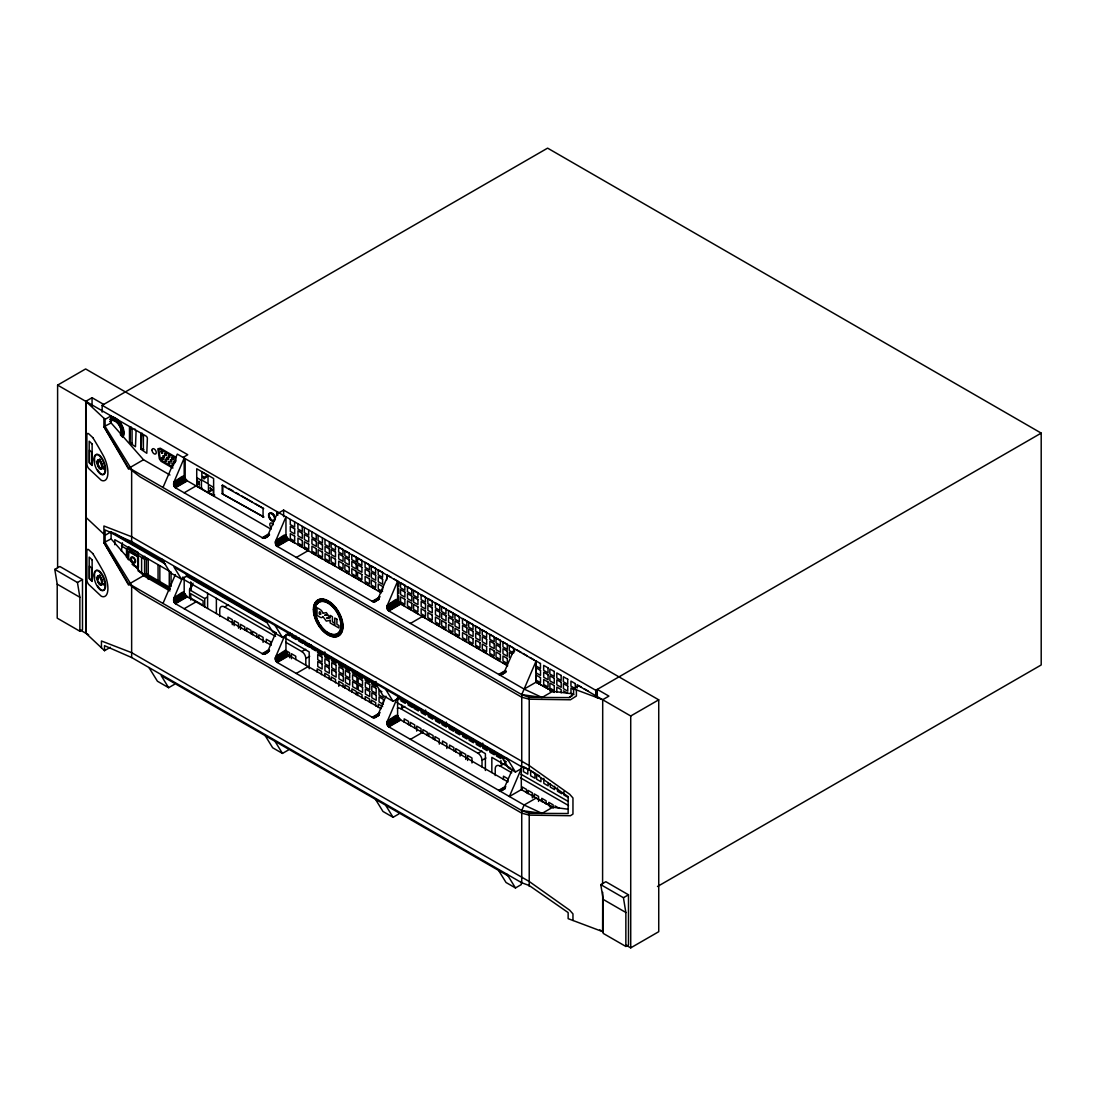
<?xml version="1.0" encoding="UTF-8"?>
<svg xmlns="http://www.w3.org/2000/svg" width="1096" height="1096" viewBox="0 0 1096 1096"><rect width="100%" height="100%" fill="white"/><g stroke="black" fill="none" stroke-linecap="round" stroke-linejoin="round"><path stroke-width="1.5" d="M161.235 451.305L161.934 453.182M162.427 453.278L161.728 451.401M162.962 459.567L161.523 457.731L162.222 459.608L163.222 458.471L161.77 457.594L162.468 459.471M277.809 515.284L277.809 512.133L267.671 535.725L265.917 537.629L263.136 538.191L175.429 487.761L173.702 485.281L173.798 482.404L184.183 458.073L184.183 479.048L271.068 529.217M275.85 632.652L267.671 651.654L265.917 653.559L263.136 654.134L175.429 603.691L173.702 601.211L173.798 598.348L182.909 576.976M387.916 575.701L377.778 599.279L375.49 601.485L372.695 601.608L276.439 545.904L275.576 541.164L285.96 516.833L285.96 537.807M385.943 696.22L377.778 715.208L375.49 717.414L372.695 717.538L277.192 662.45L275.466 659.97L275.576 657.093L284.686 635.735M524.121 689.083L536.04 682.192L552.768 691.288L542.054 697.467L524.121 689.083L388.436 610.705L387.107 608.486L387.217 605.622L397.601 581.291L397.601 602.266M602.704 892.35L602.595 931.627L568.139 918.667L568.139 912.571L529.217 885.527L521.737 882.746L521.737 810.547L524.121 805.012L536.04 798.121L552.768 807.218L542.054 813.396L524.121 805.012L388.436 726.634L387.107 724.415L387.217 721.552L396.958 698.714M135.109 429.153L134.644 429.427A1.987 1.151 60 0 1 136.055 431.865L135.466 446.757L129.492 442.674L129.479 427.33L130.821 426.673M57.608 567.536L57.608 385.121L145.946 436.003A1.987 1.151 60 0 1 147.371 438.4L146.796 453.292L140.822 449.209L140.795 433.865L142.151 433.208M102.024 467.485L104.312 468.732L102.586 467.28L101.983 467.951A4.877 2.096 70.4 0 1 97.708 465.745A4.877 2.096 70.4 0 1 98.859 460.142L99.75 459.224L99.174 460.375M102.586 467.28L102.544 467.759A4.877 2.096 70.4 0 1 100.736 468.896A4.877 2.096 70.4 0 1 98.27 465.54M98.791 582.593A4.877 2.096 70.4 0 0 102.558 583.702L101.983 583.88A4.877 2.096 70.4 0 1 97.708 581.675A4.877 2.096 70.4 0 1 98.859 576.085L99.75 575.153L99.174 576.304M173.36 465.526L172.209 463.457L172.552 465.293M121.409 551.096L122.437 542.808M162.989 487.501L177.292 454.1L536.04 661.217L536.04 682.192L552.768 691.288M162.989 603.43L175.346 574.578M521.737 766.816L131.643 541.588L105.093 529.985L105.093 542.356L131.643 585.333L521.737 810.547L529.217 813.342L568.139 813.52L568.139 796.641L529.217 769.598L521.737 766.816L521.737 694.617L536.04 661.217M512.476 769.269L503.927 788.832L501.461 790.668L498.707 790.339L505.338 786.517M193.047 583.154L189.581 589.812L189.581 598.348M175.963 459.553L175.922 461.211M174.634 461.526L174.607 463.183M110.354 647.311L104.517 650.682L85.789 633.132L85.789 401.273L105.093 419.357L105.093 426.426L131.643 469.403L521.737 694.617L529.217 697.412L569.139 697.59L573.578 693.987L573.578 688.836L578.715 685.863L630.721 716.003L630.721 947.862L626.282 945.3M170.25 589.21L138.151 571.002L138.247 552.521L128.944 547.151L126.533 548.932L121.409 545.972M128.944 547.151L126.533 548.932L126.533 557.467M204.746 607.102L204.746 598.567L207.404 597.019M57.608 385.121L85.625 368.955L658.737 699.837L658.737 931.696L630.721 947.862M103.695 404.424L92.064 397.711L85.735 401.355L85.735 633.228L79.816 629.803M102.161 412.137L102.161 405.315L547.603 148.138L1041.2 433.112L1041.2 664.971L657.49 886.5M105.093 419.357L111.107 415.891L111.107 422.96L143.508 459.731L169.948 475.006M111.107 422.96L103.915 426.7L103.915 418.247M132.52 443.236L129.89 442.263L130.369 427.988M129.89 428.262L132.52 429.235M143.85 449.785L141.22 448.798L141.685 434.523M141.22 434.797L143.85 435.77M140.795 448.949L141.685 448.538M129.794 467.663L143.508 459.731M183.087 457.416L187.745 454.73L102.161 405.315M174.004 481.856C186.21 474.116 181.47 474.883 187.348 480.884L175.429 487.761M173.798 482.404L184.21 476.404M173.661 482.98L184.292 476.842M173.62 483.268L184.361 477.075M173.579 483.555L184.429 477.294M173.552 484.144L184.608 477.76M173.593 484.72L184.84 478.226M173.702 485.281L185.114 478.692M173.853 485.802L185.43 479.13M174.072 486.309L185.772 479.555M174.346 486.747L186.142 479.938M174.661 487.145L186.526 480.295M175.031 487.487L186.936 480.61M105.093 535.286L111.107 531.82L145.946 551.932M184.155 492.803L196.074 485.912M54.8 569.413L59.855 566.495L82.501 579.579L82.501 629.707L79.871 631.228L57.211 618.158L57.211 584.182L54.8 569.413L77.446 582.497L79.871 597.265L79.871 631.228M111.107 531.82L111.107 538.89L103.915 542.63L103.915 525.998L131.643 536.739L529.217 765.556L569.673 794.244L572.961 797.97L572.961 814.095L570.413 815.725L529.217 815.136L521.737 813.15L140.041 592.785L128.602 583.867L103.915 542.63L128.602 585.113M201.664 488.843L202.445 488.378M208.226 492.625L209.007 492.173M222.173 493.748L263.711 516.97L222.173 493.748L222.173 485.405L225.749 486.72M213.391 495.337L213.391 487.254L208.459 484.405L208.459 492.488L213.391 495.337L214.446 494.734M213.624 495.748L213.624 478.5L196.732 468.745L196.732 485.98L213.624 495.748L214.679 495.132M77.446 582.497L82.501 579.579M129.794 583.593L143.508 575.674L169.948 590.936M222.173 485.405L263.711 508.626L254.943 503.571M278.959 512.764L283.617 510.078L595.745 690.288L1041.2 433.112M161.824 559.015L170.291 572.729L181.498 579.195L187.334 575.825L267.602 622.172M262.081 537.794L268.712 533.971M262.602 538.04L269.219 534.218M263.136 538.191L269.068 534.78M263.698 538.259L269.589 534.862M264.273 538.232L268.63 535.711M264.835 538.122L268.219 536.287M174.004 597.8C186.21 590.045 181.47 590.812 187.348 596.813L175.429 603.691M173.798 598.348L184.21 592.333M173.661 598.909L184.292 592.772M173.62 599.197L184.361 593.005M173.579 599.498L184.429 593.224M275.781 540.616C287.974 532.875 283.234 533.642 289.125 539.629L277.192 546.52M173.552 600.074L184.608 593.69M275.576 541.164L285.988 535.163M173.593 600.649L184.84 594.155M275.425 541.739L286.07 535.601M275.384 542.027L286.125 535.821M173.702 601.211L185.114 594.621M275.343 542.315L286.193 536.054M275.329 542.904L286.385 536.519M173.853 601.745L185.43 595.06M275.37 543.479L286.618 536.985M174.072 602.238L185.772 595.484M275.466 544.041L286.878 537.451M174.346 602.69L186.142 595.882M275.63 544.561L287.193 537.889M174.661 603.088L186.526 596.238M275.85 545.055L287.536 538.314M175.031 603.417L186.936 596.539M276.124 545.507L287.906 538.698M276.439 545.904L288.303 539.054M276.795 546.246L288.714 539.369M184.155 608.732L196.074 601.841M296.235 557.508L308.168 550.63M219.748 616.5L219.748 609.787A6.877 3.973 60 0 1 224.612 606.979L228.502 604.732M148.96 667.519L157.427 681.233L168.633 687.699L174.47 684.329M265.191 619.72L272.671 631.844L282.467 637.488L288.303 634.118L377.654 685.712M262.081 653.723L268.712 649.901M262.602 653.97L269.219 650.147M263.136 654.134L269.068 650.709M263.698 654.189L269.589 650.791M264.273 654.175L268.63 651.654M265.109 653.956L268.219 652.216M275.781 656.545C287.974 648.805 283.234 649.572 289.125 655.572L277.192 662.45M275.576 657.093L285.988 651.093M372.174 601.361L380.134 596.772M275.425 657.669L286.07 651.531M275.384 657.956L286.125 651.764M372.695 601.608L379.312 597.786M275.343 658.244L286.193 651.983M373.243 601.759L379.161 598.334M275.329 658.833L286.385 652.449M373.791 601.827L378.202 599.279M374.366 601.8L378.737 599.279M374.928 601.69L379.243 599.197M275.37 659.408L286.618 652.915M275.466 659.97L286.878 653.38M275.63 660.491L287.193 653.819M275.85 660.998L287.536 654.244M276.124 661.436L287.906 654.641M276.439 661.833L288.303 654.983M276.795 662.176L288.714 655.298M285.755 642.283L301.77 651.531L305.674 649.284M387.409 605.074C399.615 597.334 394.875 598.101 400.766 604.088L388.833 610.979M387.217 605.622L397.615 599.608M387.066 606.184L397.697 600.046M387.025 606.485L397.766 600.279M386.984 606.773L397.834 600.512M386.97 607.348L398.012 600.978M387.011 607.938L398.245 601.444M387.107 608.486L398.519 601.896M387.272 609.02L398.834 602.348M387.491 609.513L399.177 602.759M387.751 609.965L399.547 603.156M388.08 610.362L399.944 603.512M305.811 665.231L305.811 658.518L309.702 656.271M388.436 610.705L400.355 603.828M296.235 673.451L308.168 666.56M410.425 623.432L422.344 616.555M265.191 735.649L272.671 747.773L282.467 753.418L288.303 750.048M375.49 683.397L382.97 695.522L393.067 701.344L398.903 697.974L504.064 758.692M372.174 717.291L380.134 712.701M372.695 717.538L379.312 713.715M373.243 717.688L379.161 714.263M373.791 717.757L378.202 715.208M374.366 717.729L379.243 715.126L375.202 717.51M397.382 708.372A6.877 3.973 60 0 1 400.835 708.715L404.725 706.468M387.409 721.004C399.615 713.263 394.875 714.03 400.766 720.017L388.833 726.908M387.217 721.552L397.615 715.537M387.066 722.127L397.697 715.989M387.025 722.415L397.766 716.209M386.984 722.702L397.834 716.442M386.97 723.292L398.012 716.907M387.011 723.867L398.245 717.373M387.107 724.415L398.519 717.825M387.272 724.949L398.834 718.277M387.491 725.442L399.177 718.702M387.751 725.895L399.547 719.086M388.08 726.292L399.944 719.442M388.436 726.634L400.355 719.757M505.338 670.588L498.707 674.41L501.461 674.739L503.927 672.903L514.435 648.75L514.435 651.887M499.228 674.657L505.831 670.834M499.762 674.807L505.694 671.382M500.324 674.876L506.201 671.478M500.886 674.848L506.352 671.643M501.461 674.739L505.325 672.629M410.425 739.375L422.344 732.484M569.139 697.59L572.098 695.892M400.835 708.715L477.993 753.267L481.884 751.02M482.021 766.967L482.021 760.254L485.912 758.007M375.49 799.327L382.97 811.451L393.067 817.287L398.903 813.917M573.578 688.836L602.704 699.7L608.91 696.111L597.279 689.398L597.279 697.919M495.228 775.543L495.228 768.83A6.877 3.973 60 0 1 500.091 766.022L505.283 763.022M501.119 755.939L508.599 768.049L515.476 772.022L521.312 768.652L509.393 796.504L521.312 789.627L552.768 807.218M499.228 790.586L505.831 786.764M499.762 790.737L504.215 788.175M500.324 790.805L504.735 788.257M500.886 790.778L505.256 788.257M630.721 716.003L658.737 699.837M501.461 790.668L505.325 788.558M498.557 870.388L506.037 882.499L515.476 887.952L521.312 884.582L521.312 881.198M600.786 884.636L605.828 881.718L628.488 894.802L628.488 944.93L625.857 946.451L603.197 933.381L603.197 899.405L600.786 884.636L623.432 897.72L625.857 912.489L625.857 946.451M623.432 897.72L628.488 894.802M127.342 558.138L127.342 548.452L144.603 559.357L147.042 558.207M144.782 556.343L141.617 557.645L141.617 573.003L151.577 577.948M147.946 578.989L151.111 577.688M99.174 459.416L100.079 459.525L99.517 460.608A4.014 1.726 70.4 0 0 98.037 463.348M99.517 459.731L99.517 460.608A4.877 2.096 70.4 0 1 101.997 465.923L102.586 466.238M102.024 466.444L104.271 467.663L104.312 468.732M99.174 575.359L100.079 575.469L99.517 576.551A4.877 2.096 70.4 0 1 101.997 581.853M549.74 690.891L573.468 693.974M549.74 806.82L567.632 809.149M521.737 694.617L542.054 697.467M521.737 810.547L542.054 813.396M521.737 882.746L131.643 657.532L104.517 645.667L104.517 650.682M391.108 577.291L386.765 574.784L386.765 579.798M394.313 579.14L398.67 581.647L398.67 586.675M516.846 649.887L521.189 652.394M523.039 653.449L527.382 655.97M529.971 657.463L534.314 659.97M581.469 687.192L577.113 684.685L577.113 688.028M584.058 688.685L588.401 691.192M176.004 457.265L160.304 448.209L157.838 448.826L159.345 458.799L161.03 461.293L172.826 468.115M228.667 488.405L233.051 490.926M235.969 492.611L238.887 494.296M241.805 495.981L252.025 501.886M513.64 653.052L509.298 650.545L509.298 645.517L513.64 648.024L513.64 651.38M175.894 458.375L160.468 449.47L158.824 449.84L160.235 458.635L161.386 460.32L172.798 466.923M512.243 654.065L509.339 652.394L509.339 657.408M573.879 689.658L570.975 687.987L570.975 693.001L573.879 694.672M563.413 690.877L567.755 693.384M382.586 591.498L378.243 588.977L378.243 583.963L382.586 586.47L382.586 589.826M331.184 563.645L335.54 566.153M338.733 568.002L343.089 570.509M344.925 571.578L349.268 574.085M351.871 575.578L356.214 578.085M357.611 578.907L361.968 581.414M365.16 583.264L369.516 585.771M371.352 586.84L375.709 589.347M378.298 590.84L381.189 592.511M400.588 603.718L404.945 606.225M407.534 607.718L411.877 610.225M413.658 611.253L418.001 613.76M421.207 615.61L425.549 618.13M427.947 619.5L432.29 622.021M435.496 623.871L439.839 626.378M441.688 627.433L446.031 629.953M448.62 631.447L452.963 633.954M455.032 635.146L459.375 637.653M462.581 639.502L466.923 642.009M468.773 643.078L473.116 645.585M475.705 647.078L480.048 649.586M482.336 650.914L486.679 653.422M489.885 655.271L494.228 657.778M496.077 658.847L500.42 661.354M503.009 662.847L507.352 665.354M536.204 682.013L540.547 684.52M543.753 686.37L548.096 688.877M549.945 689.946L554.288 692.453M287.015 538.41L381.189 592.785M398.656 602.869L507.695 665.82M290.372 540.52L294.714 543.027M298.002 544.931L302.359 547.438M304.414 548.63L308.771 551.137M311.963 553L316.319 555.508M318.155 556.562L322.512 559.083M325.101 560.577L329.444 563.084M539.506 775.872L536.615 774.201L536.615 779.229L540.958 781.736L540.958 778.393M507.996 759.898L174.017 567.084L181.498 579.195M164.263 561.933L115.751 533.93A5.316 3.069 60 0 1 114.779 533.218M186.32 574.66L262.752 618.788A2.946 1.699 60 0 0 264.561 618.637M110.737 532.478L165.482 564.084M186.197 576.044L266.095 622.186M286.919 634.187L289.81 635.858L289.81 632.515M315.662 650.777L311.319 648.27L311.319 644.928M503.598 760.158L506.503 761.843M561.81 793.778L557.467 791.257L557.467 787.914M568.221 797.477L563.878 794.97L563.878 791.613M381.901 691.699L378.997 690.028L378.997 695.042L383.34 697.549M170.784 572.002L114.806 539.684L114.806 544.739M184.046 579.661L276.288 632.913M285.056 637.982L309.182 651.901L309.182 668.752M396.971 702.591L485.391 753.637L485.391 770.488M510.846 768.337L491.844 757.363L491.844 772.529M521.066 774.242L567.838 801.231M191.923 586.689L190.786 582.182L190.786 588.388M224.612 606.979L275.576 636.392M500.091 766.022L511.736 772.749M520.463 777.79L568.509 805.519M204.746 598.567L189.581 589.812L191.156 586.237L191.156 589.648M383.395 704.427L379.052 701.92L379.052 696.892L383.395 699.412L383.395 702.755M285.207 650.188L289.55 652.695L289.55 657.71M554.987 805.889L559.33 808.396M382.668 706.632L378.325 704.125L378.325 707.468M132.068 564.289L137.945 567.262L137.562 556.631L128.89 551.699L128.533 559.727M190.553 598.019L203.103 605.266L203.103 600.841L190.718 593.69L190.718 600.046M133.383 565.454L137.315 567.728A1.534 0.891 60 0 0 138.397 567.098L138.397 558.083A1.863 1.069 60 0 0 137.082 555.795L129.438 551.398A1.781 1.028 60 0 0 128.177 552.124L128.177 559.522M271.068 645.147L184.183 594.977L184.183 577.263M287.015 654.353L381.189 708.715M398.656 718.798L507.695 781.749M144.302 573.756L168.729 587.853M146.59 575.482L169.866 588.908M57.211 584.182L79.871 597.265M603.197 899.405L625.857 912.489M507.996 875.841L161.167 675.588L168.633 687.699M85.789 633.132L88.625 634.776M599.813 929.901L602.704 931.573M172.236 457.484L173.031 459.649L171.798 458.06L173.319 457.854L173.278 459.498L172.045 457.923M165.044 453.456L165.852 455.621L164.606 454.032L166.126 453.826L166.085 455.484L164.852 453.895M168.606 455.457L169.414 457.621L168.181 456.032L169.688 455.826L169.661 457.484L168.414 455.895M175.223 462.17L173.963 462.238L174.36 463.32M171.538 461.663L170.291 460.073L171.565 460.005L171.291 461.8L170.497 459.635L171.73 461.224M167.935 459.621L167.126 457.457L168.373 459.046L166.852 459.251L166.88 457.594L168.126 459.183M164.304 457.662L163.057 456.073L164.332 456.005L164.058 457.799L163.249 455.635L164.496 457.224M168.716 461.416L169.524 463.581L168.277 461.991L169.798 461.772L169.757 463.43L168.524 461.841M166.277 461.43L165.482 459.265L166.715 460.854L165.195 461.06L165.236 459.402L166.469 460.991M99.75 460.169L99.407 459.923A4.877 2.096 70.4 0 0 97.599 463.129M99.75 576.099L99.407 575.866A4.877 2.096 70.4 0 0 97.599 579.058M102.024 582.373L103.75 584.867L102.024 583.415M85.789 517.202L103.915 534.19M111.107 538.89L143.508 575.674M507.023 758.309L515.476 772.022M507.023 874.238L515.476 887.952M385.6 689.233L393.067 701.344M274.986 625.378L282.467 637.488M385.6 805.163L393.067 817.287M274.986 741.307L282.467 753.418M128.602 469.184L103.915 426.7L128.602 467.937L140.041 476.842L521.737 697.22L529.217 699.207L570.413 699.782L576.4 695.987L576.4 689.891M173.839 464.594L172.442 463.32L172.784 465.142M190.786 582.182L191.279 586.278M105.052 469.307L104.778 466.828A10.604 4.535 70.4 0 0 95.695 454.73A10.604 4.535 70.4 0 0 97.462 470.732A10.604 4.535 70.4 0 0 105.065 469.321M105.052 585.237L104.778 582.757A10.604 4.535 70.4 0 0 95.695 570.674A10.604 4.535 70.4 0 0 97.462 586.661A10.604 4.535 70.4 0 0 105.065 585.25M190.786 583.634L191.019 586.661M103.709 467.869L103.75 468.937M602.704 699.7L602.595 883.897M595.745 690.288L595.745 697.111M572.961 920.462L572.961 913.9L569.673 910.173L529.217 881.485L131.643 652.668L101.449 640.982L101.449 647.818M561.166 692.919L561.166 689.576L556.823 687.069L556.823 692.083M554.617 786.27L554.617 789.613L550.274 787.106L550.274 783.763M553.124 808.204L553.124 804.861L548.781 802.354L548.781 805.697M548.164 782.544L548.164 785.887L543.822 783.38L543.822 778.365M546.096 804.149L546.096 800.806L541.753 798.299L541.753 801.642M538.561 801.423L538.561 796.408L534.218 793.901L534.218 797.244M532.355 797.888L532.355 792.874L528.012 790.367L528.012 793.71M529.217 697.412L529.217 770.488M529.217 813.342L529.217 886.417M526.491 792.778L526.491 789.435L522.148 786.928L522.148 790.271M521.312 765.268L521.312 789.627M507.777 782.023L507.777 778.681L503.434 776.173L503.434 779.516M500.94 760.542L500.94 763.912M500.749 755.171L500.749 758.514L496.406 756.007L496.406 752.664M494.296 751.445L494.296 754.788L489.953 752.281L489.953 748.938M487.09 747.294L487.09 750.637L482.747 748.13L482.747 743.102M480.637 743.568L480.637 746.91L476.294 744.403L476.294 741.06M473.445 739.403L473.445 742.759L469.102 740.238L469.102 736.896M471.965 762.98L471.965 757.966L467.622 755.445L467.622 760.473M466.992 735.676L466.992 739.033L462.649 736.512L462.649 733.169M465.759 759.446L465.759 754.432L461.416 751.925L461.416 755.267M460.073 756.103L460.073 751.089L455.731 748.582L455.731 751.925M459.786 731.525L459.786 734.868L455.443 732.361L455.443 729.018M453.867 750.911L453.867 747.554L449.524 745.047L449.524 748.39M453.552 727.922L453.552 731.265L449.209 728.758L449.209 725.415M446.839 748.527L446.839 743.499L442.496 740.992L442.496 744.335M446.36 722.1L446.36 727.114L442.017 724.607L442.017 721.264M439.907 720.045L439.907 723.387L435.564 720.88L435.564 717.538M439.304 744.115L439.304 739.101L434.961 736.594L434.961 739.937M433.098 738.91L433.098 735.567L428.755 733.06L428.755 736.402M432.701 715.88L432.701 719.236L428.358 716.729L428.358 713.373M427.235 735.485L427.235 732.128L422.892 729.621L422.892 732.964M425.618 710.126L425.618 715.14L421.275 712.633L421.275 709.29M421.028 731.95L421.028 728.593L416.685 726.086L416.685 731.114M418.412 707.632L418.412 710.989L414.069 708.468L414.069 705.125M414.726 728.251L414.726 724.908L410.384 722.401L410.384 725.744M412.466 704.207L412.466 707.55L408.123 705.043L408.123 701.687M408.52 724.716L408.52 721.374L404.177 718.866L404.177 722.209M405.273 700.043L405.273 703.385L400.917 700.878L400.917 697.536M401.684 704.92L401.684 708.29M398.711 588.525L398.711 593.539M398.697 595.772L398.697 600.8M398.821 696.316L398.821 699.659M397.601 697.22L397.601 718.195M376.024 681.493L376.024 686.507L371.681 684L371.681 680.657M375.736 705.975L375.736 702.632L371.393 700.111L371.393 703.468M369.571 679.438L369.571 682.781L365.228 680.274L365.228 676.931M369.544 702.399L369.544 699.056L365.201 696.549L365.201 699.892M362.379 675.287L362.379 678.63L358.036 676.122L358.036 672.78M361.995 698.042L361.995 694.686L357.652 692.179L357.652 695.535M356.803 672.067L356.803 675.41L352.46 672.903L352.46 669.56M356.241 694.713L356.241 691.37L351.898 688.863L351.898 692.206M349.597 667.902L349.597 671.259L345.254 668.738L345.254 665.395M349.309 690.713L349.309 687.37L344.966 684.863L344.966 688.206M343.144 664.176L343.144 667.533L338.801 665.012L338.801 661.669M343.117 687.137L343.117 683.794L338.774 681.287L338.774 686.302M335.951 660.025L335.951 663.368L331.609 660.861L331.609 657.518M335.568 682.781L335.568 679.438L331.225 676.931L331.225 680.274M329.362 542.082L329.362 547.096L325.005 544.589L325.005 539.575M329.143 656.093L329.143 659.436L324.8 656.929L324.8 651.915M329.156 679.082L329.156 675.739L324.813 673.232L324.813 676.575M322.416 538.081L322.416 543.095L318.073 540.588L318.073 535.574M321.95 651.942L321.95 655.285L317.593 652.778L317.593 649.435M321.525 674.67L321.525 671.327L317.169 668.82L317.169 672.163M316.223 534.505L316.223 539.52L311.881 537.013L311.881 531.998M309.346 643.79L309.346 647.133L305.003 644.626L305.003 641.283M308.675 530.149L308.675 535.163L304.332 532.656L304.332 527.628M303.113 640.187L303.113 643.53L298.77 641.023L298.77 637.68M302.263 526.45L302.263 531.464L297.92 528.957L297.92 523.929M296.139 636.16L296.139 639.502L291.783 636.995L291.783 633.652M295.756 659.573L295.756 656.23L291.413 653.709L291.413 658.737M294.632 522.039L294.632 527.053L290.289 524.546L290.289 519.518M285.96 634.392L285.96 653.737M283.617 510.078L283.617 516.682M276.877 511.558L276.877 514.86M270.63 645.119L270.63 641.763L266.287 639.256L266.287 642.599M263.054 509.01L263.054 517.353M263.095 642.379L263.095 637.365L258.752 634.858L258.752 638.201M256.889 637.173L256.889 633.831L252.546 631.323L252.546 634.666M251.025 633.748L251.025 630.392L246.682 627.885L246.682 631.228M244.819 630.214L244.819 626.857L240.476 624.35L240.476 629.378M238.517 628.186L238.517 623.172L234.16 620.665L234.16 625.679M232.311 624.665L232.311 619.637L227.954 617.13L227.954 620.473M222.831 485.035L222.831 493.364M216.378 598.334L216.378 613.486M207.61 593.265L207.61 608.431M185.169 458.621L185.169 481.13M171.044 572.235L171.044 586.511M169.264 571.208L169.264 587.086L146.412 573.715L146.412 560.234L148.261 559.083L148.261 576.51M159.838 565.755L159.838 581.634M158.057 564.741L158.057 580.606M144.603 559.357L144.603 574.729M143.384 436.044L143.384 450.059M132.054 429.509L132.054 443.51M131.643 469.403L131.643 541.588M131.643 585.333L131.643 657.532M99.517 575.66L99.517 576.551A4.014 1.726 70.4 0 1 102.106 581.401M92.064 397.711L92.064 406.232M97.585 469.814A10.604 4.535 70.4 0 0 105.627 469.115L105.353 466.622A10.604 4.535 70.4 0 0 98.325 454.552A10.604 4.535 70.4 0 0 94.804 462.183M100.75 461.197A4.877 2.096 70.4 0 1 101.366 462.17M101.901 463.307A4.877 2.096 70.4 0 1 102.558 465.718M102.188 466.389A4.014 1.726 70.4 0 1 100.079 467.691M99.024 466.266A4.014 1.726 70.4 0 1 98.585 465.334M99.531 460.717A4.014 1.726 70.4 0 1 102.106 465.458M97.585 585.744A10.604 4.535 70.4 0 0 105.627 585.045L105.353 582.551A10.604 4.535 70.4 0 0 98.325 570.482A10.604 4.535 70.4 0 0 94.804 578.113M100.75 577.126A4.877 2.096 70.4 0 1 101.366 578.113M101.901 579.236A4.877 2.096 70.4 0 1 102.558 581.647M101.901 583.689A4.014 1.726 70.4 0 1 99.024 582.195M98.037 579.277A4.014 1.726 70.4 0 1 98.037 577.578M98.256 576.989A4.014 1.726 70.4 0 1 99.024 576.51M102.188 582.319A4.014 1.726 70.4 0 1 102.106 583.099M317.169 603.951A18.262 10.549 60 0 1 333.472 607.129A18.262 10.549 60 0 1 340.733 629.282A18.262 10.549 60 0 1 326.115 631.255M325.019 630.337A18.262 10.549 60 0 1 320.059 624.487M319.224 623.131A18.262 10.549 60 0 1 317.772 620.309M317.169 618.856A18.262 10.549 60 0 1 315.881 606.8M111.271 416.973A12.042 6.96 60 0 1 121.546 424.467A12.042 6.96 60 0 1 122.903 437.112M110.573 419.768A9.563 5.521 60 0 1 119.464 424.234A9.563 5.521 60 0 1 121.204 435.331M110.162 421.439A8.617 4.973 60 0 1 118.478 423.659A8.617 4.973 60 0 1 120.711 434.55M110.203 419.138A10.289 5.946 60 0 1 119.779 423.933A10.289 5.946 60 0 1 121.642 435.879M110.833 417.22A12.042 6.96 60 0 1 121.108 424.714A12.042 6.96 60 0 1 122.464 437.373M109.943 419.289A10.289 5.946 60 0 1 119.519 424.084A10.289 5.946 60 0 1 121.382 436.03M109.806 421.631A8.617 4.973 60 0 1 118.135 423.864A8.617 4.973 60 0 1 120.355 434.756M274.356 520.806A4.521 2.603 60 0 1 272.096 520.586M271.274 519.984A4.521 2.603 60 0 1 269.013 516.065M270.507 512.777A4.521 2.603 60 0 1 272.096 513.202M272.931 513.805A4.521 2.603 60 0 1 274.356 515.586M274.863 516.641A4.521 2.603 60 0 1 275.288 518.737M274.589 519.997A4.069 2.343 60 0 1 272.096 520.216M271.356 519.668A4.069 2.343 60 0 1 269.219 515.23M270.657 513.188A4.069 2.343 60 0 1 272.096 513.572M272.849 514.12A4.069 2.343 60 0 1 274.877 519.353M271.329 527.601A2.932 1.699 60 0 1 270.068 523.354A2.932 1.699 60 0 1 273.329 524.737M274.507 520.545A4.521 2.603 60 0 1 269.123 517.709A4.521 2.603 60 0 1 271.192 513.147A4.521 2.603 60 0 1 274.836 519.833M301.77 651.531A5.699 3.288 60 0 1 305.811 658.518M477.993 753.267A5.699 3.288 60 0 1 482.021 760.254M161.002 451.442L161.687 453.319L162.674 453.141L161.975 451.264L161.002 451.442M320.566 614.253C318.155 615.925 319.251 608.897 320.566 612.924A1.918 1.11 60 0 1 320.566 614.253M206.788 476.568L204.007 478.993L202.733 476.335L204.103 477.267L205.87 476.048L206.788 476.568M199.047 482.267L199.458 485.117L197.623 481.952L199.047 481.199L199.047 482.267M212.021 490.268L210.09 491.405L209.747 490.57L211.268 489.775L210.09 487.665L212.021 490.268M330.156 620.322L326.307 621.117L322.854 616.473A3.959 2.288 60 0 1 320.21 617.226L317.018 615.363L317.018 607.718L320.21 609.554A4.055 2.343 60 0 1 322.868 613.308L326.307 612.609L327.718 614.609L324.622 615.24L328.197 615.336L329.608 617.24L326.581 617.843L327.046 618.459L330.156 617.911L330.156 615.39L332.417 616.692L332.417 621.816L334.362 622.939L334.362 625.378L330.156 622.939L330.156 620.322M335.445 545.15L331.102 542.643L331.102 547.658L335.445 550.178L335.445 545.15M342.993 549.507L338.65 547L338.65 552.028L342.993 554.535L342.993 549.507M349.186 553.083L344.843 550.576L344.843 555.59L349.186 558.111L349.186 553.083M356.132 557.097L351.775 554.576L351.775 559.604L356.132 562.111L356.132 557.097M361.872 560.412L357.529 557.905L357.529 562.919L361.872 565.426L361.872 560.412M369.421 564.769L365.078 562.262L365.078 567.276L369.421 569.783L369.421 564.769M375.613 568.345L371.27 565.837L371.27 570.852L375.613 573.359L375.613 568.345M382.559 572.345L378.202 569.838L378.202 574.852L382.559 577.373L382.559 572.345M404.849 585.223L400.506 582.716L400.506 587.73L404.849 590.237L404.849 585.223M411.795 589.223L407.438 586.716L407.438 591.744L411.795 594.251L411.795 589.223M417.919 592.772L413.576 590.251L413.576 595.279L417.919 597.786L417.919 592.772M425.467 597.128L421.124 594.621L421.124 599.635L425.467 602.142L425.467 597.128M432.208 601.019L427.851 598.512L427.851 603.526L432.208 606.033L432.208 601.019M439.756 605.376L435.413 602.869L435.413 607.883L439.756 610.39L439.756 605.376M445.949 608.951L441.592 606.444L441.592 611.458L445.949 613.966L445.949 608.951M452.881 612.952L448.538 610.445L448.538 615.459L452.881 617.966L452.881 612.952M459.293 616.651L454.95 614.144L454.95 619.158L459.293 621.665L459.293 616.651M466.841 621.007L462.498 618.5L462.498 623.528L466.841 626.035L466.841 621.007M473.034 624.583L468.691 622.076L468.691 627.09L473.034 629.611L473.034 624.583M479.966 628.597L475.623 626.076L475.623 631.104L479.966 633.611L479.966 628.597M486.597 632.419L482.254 629.912L482.254 634.927L486.597 637.434L486.597 632.419M494.145 636.776L489.802 634.269L489.802 639.283L494.145 641.79L494.145 636.776M500.338 640.352L495.995 637.845L495.995 642.859L500.338 645.366L500.338 640.352M507.27 644.352L502.927 641.845L502.927 646.859L507.27 649.38L507.27 644.352M540.465 663.518L536.108 661.011L536.108 666.025L540.465 668.533L540.465 663.518M548.014 667.875L543.671 665.368L543.671 670.382L548.014 672.889L548.014 667.875M554.206 671.451L549.85 668.944L549.85 673.958L554.206 676.465L554.206 671.451M561.138 675.451L556.795 672.944L556.795 677.958L561.138 680.479L561.138 675.451M567.728 679.26L563.371 676.753L563.371 681.767L567.728 684.274L567.728 679.26M575.277 683.616L570.934 681.109L570.934 686.123L575.277 688.63L575.277 683.616M208.021 475.486L201.856 471.938L201.856 480.103L208.021 483.665L208.021 475.486M335.499 552.028L331.156 549.521L331.156 554.535L335.499 557.042L335.499 552.028M343.048 556.384L338.705 553.877L338.705 558.892L343.048 561.412L343.048 556.384M349.24 559.96L344.898 557.453L344.898 562.467L349.24 564.974L349.24 559.96M356.173 563.961L351.83 561.453L351.83 566.481L356.173 568.988L356.173 563.961M361.927 567.29L357.584 564.783L357.584 569.797L361.927 572.304L361.927 567.29M369.475 571.646L365.132 569.139L365.132 574.153L369.475 576.66L369.475 571.646M375.668 575.222L371.325 572.715L371.325 577.729L375.668 580.236L375.668 575.222M382.6 579.222L378.257 576.715L378.257 581.729L382.6 584.236L382.6 579.222M404.904 592.1L400.561 589.593L400.561 594.607L404.904 597.115L404.904 592.1M411.836 596.101L407.493 593.594L407.493 598.608L411.836 601.129L411.836 596.101M417.973 599.635L413.617 597.128L413.617 602.156L417.973 604.663L417.973 599.635M425.522 604.006L421.165 601.485L421.165 606.513L425.522 609.02L425.522 604.006M432.249 607.896L427.906 605.376L427.906 610.404L432.249 612.911L432.249 607.896M439.811 612.253L435.455 609.746L435.455 614.76L439.811 617.267L439.811 612.253M445.99 615.829L441.647 613.308L441.647 618.336L445.99 620.843L445.99 615.829M452.936 619.829L448.593 617.322L448.593 622.336L452.936 624.843L452.936 619.829M459.347 623.528L454.991 621.021L454.991 626.035L459.347 628.542L459.347 623.528M466.896 627.885L462.553 625.378L462.553 630.392L466.896 632.913L466.896 627.885M473.088 631.46L468.732 628.953L468.732 633.968L473.088 636.475L473.088 631.46M480.021 635.461L475.678 632.954L475.678 637.982L480.021 640.489L480.021 635.461M486.651 639.297L482.295 636.79L482.295 641.804L486.651 644.311L486.651 639.297M494.2 643.653L489.857 641.146L489.857 646.161L494.2 648.668L494.2 643.653M500.393 647.229L496.036 644.722L496.036 649.736L500.393 652.243L500.393 647.229M507.325 651.23L502.982 648.722L502.982 653.737L507.325 656.244L507.325 651.23M540.506 670.396L536.163 667.889L536.163 672.903L540.506 675.41L540.506 670.396M548.069 674.752L543.712 672.245L543.712 677.26L548.069 679.767L548.069 674.752M554.247 678.328L549.904 675.821L549.904 680.835L554.247 683.342L554.247 678.328M561.193 682.329L556.837 679.821L556.837 684.836L561.193 687.343L561.193 682.329M567.769 686.137L563.426 683.616L563.426 688.644L567.769 691.151L567.769 686.137M294.687 528.902L290.33 526.395L290.33 531.423L294.687 533.93L294.687 528.902M302.318 533.314L297.975 530.807L297.975 535.821L302.318 538.341L302.318 533.314M308.73 537.013L304.387 534.505L304.387 539.533L308.73 542.041L308.73 537.013M316.278 541.383L311.935 538.862L311.935 543.89L316.278 546.397L316.278 541.383M322.471 544.945L318.128 542.438L318.128 547.466L322.471 549.973L322.471 544.945M329.403 548.959L325.06 546.452L325.06 551.466L329.403 553.973L329.403 548.959M201.431 480.349L196.965 477.774L196.965 485.857L201.431 488.432L201.431 480.349M335.486 559.275L331.143 556.768L331.143 561.782L335.486 564.303L335.486 559.275M343.034 563.632L338.691 561.125L338.691 566.153L343.034 568.66L343.034 563.632M349.227 567.207L344.87 564.7L344.87 569.715L349.227 572.235L349.227 567.207M356.159 571.221L351.816 568.701L351.816 573.729L356.159 576.236L356.159 571.221M361.913 574.537L357.57 572.03L357.57 577.044L361.913 579.551L361.913 574.537M369.462 578.894L365.119 576.386L365.119 581.401L369.462 583.908L369.462 578.894M375.654 582.469L371.297 579.962L371.297 584.976L375.654 587.483L375.654 582.469M404.89 599.348L400.547 596.841L400.547 601.855L404.89 604.362L404.89 599.348M411.822 603.348L407.479 600.841L407.479 605.869L411.822 608.376L411.822 603.348M417.946 606.896L413.603 604.375L413.603 609.403L417.946 611.911L417.946 606.896M425.495 611.253L421.152 608.746L421.152 613.76L425.495 616.267L425.495 611.253M432.235 615.144L427.892 612.637L427.892 617.651L432.235 620.158L432.235 615.144M439.784 619.5L435.441 616.993L435.441 622.007L439.784 624.515L439.784 619.5M445.976 623.076L441.633 620.569L441.633 625.583L445.976 628.09L445.976 623.076M452.908 627.076L448.565 624.569L448.565 629.584L452.908 632.091L452.908 627.076M459.32 630.775L454.977 628.268L454.977 633.283L459.32 635.79L459.32 630.775M466.869 635.132L462.526 632.625L462.526 637.653L466.869 640.16L466.869 635.132M473.061 638.708L468.718 636.201L468.718 641.215L473.061 643.736L473.061 638.708M480.007 642.722L475.65 640.201L475.65 645.229L480.007 647.736L480.007 642.722M486.624 646.544L482.281 644.037L482.281 649.051L486.624 651.558L486.624 646.544M494.186 650.901L489.83 648.394L489.83 653.408L494.186 655.915L494.186 650.901M500.365 654.476L496.022 651.969L496.022 656.984L500.365 659.491L500.365 654.476M507.311 658.477L502.954 655.97L502.954 660.984L507.311 663.505L507.311 658.477M540.492 677.643L536.15 675.136L536.15 680.15L540.492 682.657L540.492 677.643M548.041 682L543.698 679.493L543.698 684.507L548.041 687.014L548.041 682M554.234 685.575L549.891 683.068L549.891 688.083L554.234 690.59L554.234 685.575M294.66 536.163L290.317 533.642L290.317 538.67L294.66 541.177L294.66 536.163M302.304 540.575L297.961 538.054L297.961 543.082L302.304 545.589L302.304 540.575M308.716 544.274L304.373 541.753L304.373 546.781L308.716 549.288L308.716 544.274M316.264 548.63L311.922 546.123L311.922 551.137L316.264 553.644L316.264 548.63M322.457 552.206L318.114 549.699L318.114 554.713L322.457 557.22L322.457 552.206M329.389 556.206L325.046 553.699L325.046 558.713L329.389 561.221L329.389 556.206M336.91 619.254L334.76 618.007L334.76 625.569L338.952 627.994L338.952 625.528L336.91 624.35L336.91 619.254M527.793 769.118L523.45 766.597L523.45 771.625L527.793 774.132L527.793 769.118M534.985 773.269L530.642 770.762L530.642 775.776L534.985 778.283L534.985 773.269M322.06 657.148L317.717 654.641L317.717 659.655L322.06 662.162L322.06 657.148M329.266 661.313L324.909 658.792L324.909 663.82L329.266 666.327L329.266 661.313M336.061 665.231L331.718 662.724L331.718 667.738L336.061 670.259L336.061 665.231M343.267 669.396L338.911 666.889L338.911 671.903L343.267 674.41L343.267 669.396M349.72 673.122L345.377 670.615L345.377 675.629L349.72 678.136L349.72 673.122M356.912 677.273L352.57 674.766L352.57 679.78L356.912 682.287L356.912 677.273M362.488 680.493L358.145 677.986L358.145 683L362.488 685.507L362.488 680.493M369.695 684.644L365.352 682.137L365.352 687.165L369.695 689.672L369.695 684.644M376.147 688.37L371.804 685.863L371.804 690.891L376.147 693.398L376.147 688.37M322.114 664.025L317.772 661.518L317.772 666.532L322.114 669.04L322.114 664.025M329.307 668.176L324.964 665.669L324.964 670.697L329.307 673.204L329.307 668.176M336.116 672.108L331.773 669.601L331.773 674.615L336.116 677.123L336.116 672.108M343.322 676.273L338.965 673.752L338.965 678.78L343.322 681.287L343.322 676.273M349.775 680L345.418 677.479L345.418 682.507L349.775 685.014L349.775 680M356.967 684.151L352.624 681.644L352.624 686.658L356.967 689.165L356.967 684.151M362.543 687.37L358.2 684.863L358.2 689.877L362.543 692.384L362.543 687.37M369.749 691.521L365.393 689.014L365.393 694.028L369.749 696.549L369.749 691.521M376.202 695.248L371.845 692.74L371.845 697.755L376.202 700.276L376.202 695.248M92.818 437.633L88.858 433.934A3.795 1.63 70.4 0 0 86.872 435.167L86.872 463.635A3.85 1.644 70.4 0 0 88.886 468.677L101.325 480.336A17.974 7.699 70.4 0 0 107.792 474.705A17.974 7.699 70.4 0 0 103.969 456.881A214.254 91.749 70.4 0 0 92.818 437.633M92.133 443.962L89.187 441.195L89.187 462.745L92.133 465.512L92.133 443.962M91.817 452.319L89.475 450.114L89.475 462.594L91.817 464.786L91.817 452.319M92.818 553.576L88.858 549.863A3.795 1.63 70.4 0 0 86.872 551.11L86.872 579.565A3.85 1.644 70.4 0 0 88.886 584.606L101.325 596.265A17.974 7.699 70.4 0 0 107.792 590.634A17.974 7.699 70.4 0 0 103.969 572.811A214.254 91.749 70.4 0 0 92.818 553.576M92.133 559.892L89.187 557.124L89.187 578.688L92.133 581.442L92.133 559.892M91.817 568.249L89.475 566.043L89.475 578.524L91.817 580.716L91.817 568.249M97.407 462.622A4.014 1.726 70.4 0 0 100.558 468.444A4.014 1.726 70.4 0 0 100.572 462.759A4.014 1.726 70.4 0 0 97.407 462.622M97.407 578.551A4.014 1.726 70.4 0 0 100.558 584.374A4.014 1.726 70.4 0 0 100.572 578.688A4.014 1.726 70.4 0 0 97.407 578.551M314.196 609.691A20.029 11.563 60 0 0 335.445 636.118A20.029 11.563 60 0 0 335.445 607.787A20.029 11.563 60 0 0 314.196 609.691M315.086 610.609A18.262 10.549 60 0 0 334.458 634.707A18.262 10.549 60 0 0 334.458 608.883A18.262 10.549 60 0 0 315.086 610.609M313.388 609.623A20.687 11.946 60 0 0 335.321 636.913A20.687 11.946 60 0 0 335.321 607.664A20.687 11.946 60 0 0 313.388 609.623M313.84 609.897A20.029 11.563 60 0 0 335.088 636.31A20.029 11.563 60 0 0 335.088 607.992A20.029 11.563 60 0 0 313.84 609.897M313.73 609.417A20.687 11.946 60 0 0 335.664 636.708A20.687 11.946 60 0 0 335.664 607.458A20.687 11.946 60 0 0 313.73 609.417M268.863 515.435A4.069 2.343 60 0 0 273.178 520.806A4.069 2.343 60 0 0 273.178 515.052A4.069 2.343 60 0 0 268.863 515.435M130.739 558.974A3.466 2 60 0 0 134.698 563.043A3.466 2 60 0 0 134.054 557.837A3.466 2 60 0 0 130.739 558.974M131.328 558.892A2.603 1.507 60 0 0 134.082 562.317A2.603 1.507 60 0 0 134.082 558.645A2.603 1.507 60 0 0 131.328 558.892M152.015 450.141A3 1.74 60 0 0 155.207 454.1A3 1.74 60 0 0 155.207 449.853A3 1.74 60 0 0 152.015 450.141"/></g></svg>
